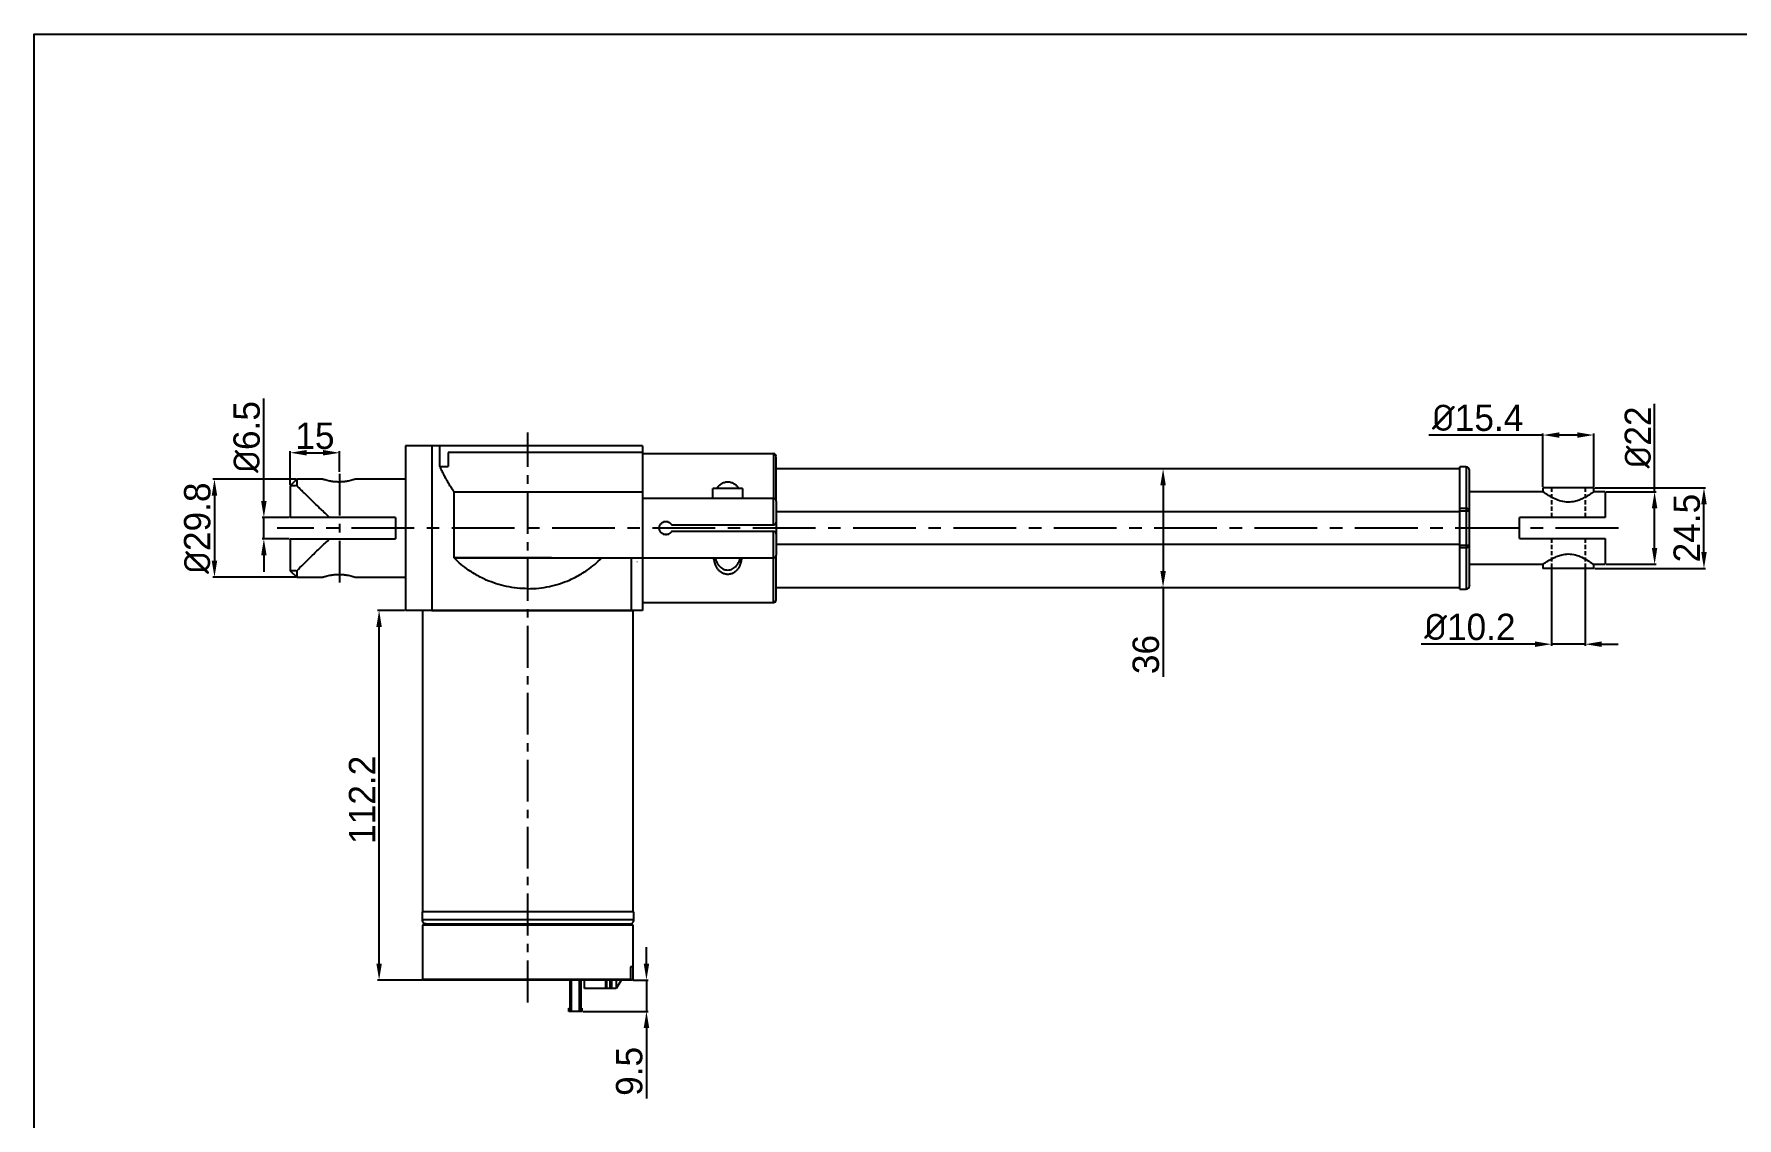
# Model space of a CAD drawing. Header units: millimetres. Extents: x 0 to 840, y 0 to 594.
# Drawn here: x 0 to 517, y 265 to 594 of the extents above; entities that cross this region are included whole.
import ezdxf

# ---------------------------------------------------------------- set-up
doc = ezdxf.new("R2010")
doc.units = ezdxf.units.MM
doc.header["$PDSIZE"] = -1
doc.linetypes.add('CENTERX2', pattern=[20.32, 12.7, -2.54, 2.54, -2.54])
doc.linetypes.add('HIDDEN', pattern=[1.905, 1.27, -0.635])
doc.layers.add('중심선', color=1, linetype='CENTERX2')
doc.layers.add('치수', color=4, linetype='Continuous')
doc.styles.add('누리로봇 문자스타일_20230829', font='GOTHIC.TTF')
doc.dimstyles.new('A2기본 치수스타일', dxfattribs={"dimtxt": 4, "dimasz": 4, "dimexe": 0.5, "dimexo": 0.3, "dimgap": 1, "dimtad": 1, "dimtoh": 1, "dimdec": 1, "dimzin": 12, "dimdsep": 46, "dimtxsty": '누리로봇 문자스타일_20230829', "dimcen": 0.09, "dimclrd": 3, "dimclre": 3, "dimclrt": 3, "dimadec": 0, "dimazin": 3, "dimtm": 1e-09, "dimtfac": 1, "dimtdec": 1, "dimtofl": 0, "dimtmove": 0, "dimatfit": 3, "dimfxl": 1, "dimfrac": 2, "dimarcsym": 0})
doc.dimstyles.new('A3치수선 초과 치수스타일', dxfattribs={"dimtxt": 4, "dimasz": 4, "dimexe": 0.5, "dimexo": 0.3, "dimgap": 1, "dimtad": 1, "dimdec": 1, "dimzin": 12, "dimdsep": 46, "dimtxsty": '누리로봇 문자스타일_20230829', "dimcen": 0.09, "dimclrd": 3, "dimclre": 3, "dimclrt": 3, "dimadec": 0, "dimazin": 3, "dimtm": 1e-09, "dimtfac": 1, "dimtdec": 1, "dimtofl": 0, "dimtmove": 0, "dimatfit": 3, "dimfxl": 1, "dimfrac": 2, "dimarcsym": 0})

# ---------------------------------------------------------------- blocks, each defined once
blk = doc.blocks.new('*D136')
at = {"layer": 'Defpoints', "color": 0}
for p in [(104.8, 419), (112.8, 419), (118.3, 306.75)]:
    blk.add_point(p, dxfattribs=at)
at = {"layer": '치수', "color": 3, "lineweight": -2}
for p, q in [((112.5, 419), (104.3, 419)), ((104.8, 311.75), (104.8, 414)), ((118, 306.75), (104.3, 306.75))]:
    blk.add_line(p, q, dxfattribs=at)
at = {"layer": '치수', "color": 3}
for points in [[(103.97, 414), (105.63, 414), (104.8, 419)], [(103.97, 311.75), (105.63, 311.75), (104.8, 306.75)]]:
    blk.add_solid(points, dxfattribs=at)
at = {"layer": '치수', "color": 3, "insert": (99.62, 361.5), "char_height": 8, "attachment_point": 5, "rotation": 90, "style": '누리로봇 문자스타일_20230829'}
blk.add_mtext('112.2', dxfattribs=at)
blk = doc.blocks.new('*D137')
at = {"layer": 'Defpoints', "color": 0}
for p in [(77.8, 447.22), (69.8, 440.72), (77.8, 440.72)]:
    blk.add_point(p, dxfattribs=at)
at = {"layer": '치수', "color": 3, "lineweight": -2}
for p, q in [((69.8, 452.22), (69.8, 483.34)), ((77.5, 447.22), (69.3, 447.22)), ((69.8, 440.72), (69.8, 447.22)), ((77.5, 440.72), (69.3, 440.72)), ((69.8, 435.72), (69.8, 430.72))]:
    blk.add_line(p, q, dxfattribs=at)
at = {"layer": '치수', "color": 3}
for points in [[(68.97, 452.22), (70.63, 452.22), (69.8, 447.22)], [(68.97, 435.72), (70.63, 435.72), (69.8, 440.72)]]:
    blk.add_solid(points, dxfattribs=at)
at = {"layer": '치수', "color": 3, "insert": (64.6, 471.67), "char_height": 8, "attachment_point": 5, "rotation": 90, "style": '누리로봇 문자스타일_20230829'}
blk.add_mtext('{\\fISOCPEUR|b0|i0|c0|p34;%%C}6.5', dxfattribs=at)
blk = doc.blocks.new('*D138')
at = {"layer": 'Defpoints', "color": 0}
for p in [(79.8, 458.87), (54.8, 429.07), (79.81, 429.07)]:
    blk.add_point(p, dxfattribs=at)
at = {"layer": '치수', "color": 3, "lineweight": -2}
for p, q in [((79.5, 458.87), (54.3, 458.87)), ((54.8, 453.87), (54.8, 434.07)), ((79.51, 429.07), (54.3, 429.07))]:
    blk.add_line(p, q, dxfattribs=at)
at = {"layer": '치수', "color": 3}
for points in [[(53.97, 453.87), (55.63, 453.87), (54.8, 458.87)], [(53.97, 434.07), (55.63, 434.07), (54.8, 429.07)]]:
    blk.add_solid(points, dxfattribs=at)
at = {"layer": '치수', "color": 3, "insert": (49.6, 443.97), "char_height": 8, "attachment_point": 5, "rotation": 90, "style": '누리로봇 문자스타일_20230829'}
blk.add_mtext('{\\fISOCPEUR|b0|i0|c0|p34;%%C}29.8', dxfattribs=at)
blk = doc.blocks.new('*D139')
at = {"layer": 'Defpoints', "color": 0}
for p in [(92.8, 466.87), (92.8, 460.78), (77.8, 456.87)]:
    blk.add_point(p, dxfattribs=at)
at = {"layer": '치수', "color": 3, "lineweight": -2}
for p, q in [((77.8, 457.17), (77.8, 467.37)), ((82.8, 466.87), (87.8, 466.87)), ((92.8, 461.08), (92.8, 467.37))]:
    blk.add_line(p, q, dxfattribs=at)
at = {"layer": '치수', "color": 3}
for points in [[(82.8, 467.71), (82.8, 466.04), (77.8, 466.87)], [(87.8, 467.71), (87.8, 466.04), (92.8, 466.87)]]:
    blk.add_solid(points, dxfattribs=at)
at = {"layer": '치수', "color": 3, "insert": (85.3, 471.97), "char_height": 8, "attachment_point": 5, "style": '누리로봇 문자스타일_20230829'}
blk.add_mtext('15', dxfattribs=at)
blk = doc.blocks.new('*D140')
at = {"layer": 'Defpoints', "color": 0}
for p in [(342.91, 462), (342.91, 426), (342.91, 426)]:
    blk.add_point(p, dxfattribs=at)
at = {"layer": '치수', "color": 3, "lineweight": -2}
for p, q in [((342.61, 462), (342.41, 462)), ((342.91, 457), (342.91, 431)), ((342.61, 426), (342.41, 426)), ((342.91, 426), (342.91, 398.87))]:
    blk.add_line(p, q, dxfattribs=at)
at = {"layer": '치수', "color": 3}
for points in [[(342.08, 457), (343.75, 457), (342.91, 462)], [(342.08, 431), (343.75, 431), (342.91, 426)]]:
    blk.add_solid(points, dxfattribs=at)
at = {"layer": '치수', "color": 3, "insert": (337.71, 405.61), "char_height": 8, "attachment_point": 5, "rotation": 90, "style": '누리로봇 문자스타일_20230829'}
blk.add_mtext('36', dxfattribs=at)
blk = doc.blocks.new('*D141')
at = {"layer": 'Defpoints', "color": 0}
for p in [(473.7, 472.25), (458.3, 456.25), (473.7, 456.25)]:
    blk.add_point(p, dxfattribs=at)
at = {"layer": '치수', "color": 3, "lineweight": -2}
for p, q in [((458.3, 472.25), (423.6, 472.25)), ((458.3, 456.55), (458.3, 472.75)), ((468.7, 472.25), (463.3, 472.25)), ((473.7, 456.55), (473.7, 472.75))]:
    blk.add_line(p, q, dxfattribs=at)
at = {"layer": '치수', "color": 3}
for points in [[(463.3, 473.08), (463.3, 471.41), (458.3, 472.25)], [(468.7, 473.08), (468.7, 471.41), (473.7, 472.25)]]:
    blk.add_solid(points, dxfattribs=at)
at = {"layer": '치수', "color": 3, "insert": (438.45, 477.45), "char_height": 8, "attachment_point": 5, "style": '누리로봇 문자스타일_20230829'}
blk.add_mtext('{\\fISOCPEUR|b0|i0|c0|p34;%%C}15.4', dxfattribs=at)
blk = doc.blocks.new('*D142')
at = {"layer": 'Defpoints', "color": 0}
for p in [(460.9, 431.75), (471.1, 431.75), (471.1, 408.75)]:
    blk.add_point(p, dxfattribs=at)
at = {"layer": '치수', "color": 3, "lineweight": -2}
for p, q in [((460.9, 431.45), (460.9, 408.25)), ((471.1, 431.45), (471.1, 408.25)), ((455.9, 408.75), (421.31, 408.75)), ((471.1, 408.75), (460.9, 408.75)), ((476.1, 408.75), (481.1, 408.75))]:
    blk.add_line(p, q, dxfattribs=at)
at = {"layer": '치수', "color": 3}
for points in [[(455.9, 409.58), (455.9, 407.91), (460.9, 408.75)], [(476.1, 409.58), (476.1, 407.91), (471.1, 408.75)]]:
    blk.add_solid(points, dxfattribs=at)
at = {"layer": '치수', "color": 3, "insert": (436.1, 413.95), "char_height": 8, "attachment_point": 5, "style": '누리로봇 문자스타일_20230829'}
blk.add_mtext('{\\fISOCPEUR|b0|i0|c0|p34;%%C}10.2', dxfattribs=at)
blk = doc.blocks.new('*D143')
at = {"layer": 'Defpoints', "color": 0}
for p in [(473.7, 456.25), (507.2, 456.25), (473.7, 431.75)]:
    blk.add_point(p, dxfattribs=at)
at = {"layer": '치수', "color": 3, "lineweight": -2}
for p, q in [((474, 456.25), (507.7, 456.25)), ((507.2, 436.75), (507.2, 451.25)), ((474, 431.75), (507.7, 431.75))]:
    blk.add_line(p, q, dxfattribs=at)
at = {"layer": '치수', "color": 3}
for points in [[(506.37, 451.25), (508.03, 451.25), (507.2, 456.25)], [(506.37, 436.75), (508.03, 436.75), (507.2, 431.75)]]:
    blk.add_solid(points, dxfattribs=at)
at = {"layer": '치수', "color": 3, "insert": (502, 444), "char_height": 8, "attachment_point": 5, "rotation": 90, "style": '누리로봇 문자스타일_20230829'}
blk.add_mtext('24.5', dxfattribs=at)
blk = doc.blocks.new('*D144')
at = {"layer": 'Defpoints', "color": 0}
for p in [(477.2, 455), (492.2, 455), (477.2, 433)]:
    blk.add_point(p, dxfattribs=at)
at = {"layer": '치수', "color": 3, "lineweight": -2}
for p, q in [((492.2, 455), (492.2, 481.7)), ((477.5, 455), (492.7, 455)), ((492.2, 438), (492.2, 450)), ((477.5, 433), (492.7, 433))]:
    blk.add_line(p, q, dxfattribs=at)
at = {"layer": '치수', "color": 3}
for points in [[(491.37, 450), (493.03, 450), (492.2, 455)], [(491.37, 438), (493.03, 438), (492.2, 433)]]:
    blk.add_solid(points, dxfattribs=at)
at = {"layer": '치수', "color": 3, "insert": (487.1, 471.53), "char_height": 8, "attachment_point": 5, "rotation": 90, "style": '누리로봇 문자스타일_20230829'}
blk.add_mtext('{\\fISOCPEUR|b0|i0|c0|p34;%%C}22', dxfattribs=at)
blk = doc.blocks.new('*D186')
at = {"layer": 'Defpoints', "color": 0}
for p in [(181.7, 306.75), (166.34, 297.24), (186, 297.24)]:
    blk.add_point(p, dxfattribs=at)
at = {"layer": '치수', "color": 3, "lineweight": -2}
for p, q in [((186, 311.75), (186, 316.75)), ((182, 306.75), (186.5, 306.75)), ((186, 306.75), (186, 297.24)), ((166.64, 297.24), (186.5, 297.24)), ((186, 292.24), (186, 270.85))]:
    blk.add_line(p, q, dxfattribs=at)
at = {"layer": '치수', "color": 3}
for points in [[(185.17, 311.75), (186.83, 311.75), (186, 306.75)], [(185.17, 292.24), (186.83, 292.24), (186, 297.24)]]:
    blk.add_solid(points, dxfattribs=at)
at = {"layer": '치수', "color": 3, "insert": (180.8, 279.05), "char_height": 8, "attachment_point": 5, "rotation": 90, "style": '누리로봇 문자스타일_20230829'}
blk.add_mtext('9.5', dxfattribs=at)

msp = doc.modelspace()

# ---------------------------------------------------------------- linework, layer by layer
at = {"color": 7, "linetype": 'Continuous', "lineweight": 25}
for p, q in [((112.8, 469), (112.8, 419)), ((120.8, 469), (112.8, 469)), ((120.8, 469), (120.8, 419)), ((123.29, 462.71), (123.29, 469)), ((184.8, 469), (123.29, 469)), ((125.8, 467), (125.8, 462.71)), ((184.8, 467), (125.8, 467)), ((184.8, 469), (184.8, 419)), ((184.8, 466.6), (224.6, 466.6)), ((123.29, 462.71), (125.8, 462.71)), ((433, 462), (225.4, 462)), ((435, 462.55), (433, 462.55)), ((433, 425.45), (433, 462.55)), ((79.8, 458.87), (77.8, 456.87)), ((77.8, 456.87), (77.8, 447.22)), ((87.55, 458.87), (79.8, 458.87)), ((112.8, 458.87), (97.65, 458.87)), ((206.2, 453), (206.2, 456)), ((215.2, 456), (215.2, 453)), ((458.3, 456.25), (458.3, 454.96)), ((473.7, 456.25), (458.3, 456.25)), ((473.7, 454.95), (473.7, 456.25)), ((127.55, 435), (127.55, 455)), ((127.55, 455), (184.8, 455)), ((224.6, 453), (184.8, 453)), ((433, 450), (435, 450)), ((435, 450), (435, 438)), ((458.34, 455), (436, 455)), ((477.2, 455), (473.63, 455)), ((477.2, 455), (477.2, 447.17)), ((109.8, 447.22), (77.8, 447.22)), ((192.6, 445.87), (191.2, 445.87)), ((193.63, 445), (224.6, 445)), ((225.4, 449), (433, 449)), ((435, 449.15), (433, 449.15)), ((477.2, 447.17), (451.2, 447.17)), ((451.2, 440.82), (451.2, 447.17)), ((77.8, 440.72), (77.8, 431.08)), ((77.8, 440.72), (109.8, 440.72)), ((170.22, 443.88), (170.21, 443.88)), ((191.03, 442.2), (192.77, 442.2)), ((224.6, 443), (193.63, 443)), ((451.2, 440.82), (477.2, 440.82)), ((477.2, 440.82), (477.2, 433)), ((157.12, 435), (127.55, 435)), ((127.55, 435), (224.6, 435)), ((181.42, 419), (181.42, 435)), ((433, 439), (225.4, 439)), ((433, 438.84), (435, 438.84)), ((435, 438), (433, 438)), ((77.8, 431.07), (79.81, 429.07)), ((436, 433), (458.37, 433)), ((458.3, 433.05), (458.3, 431.75)), ((473.7, 431.75), (458.3, 431.75)), ((473.66, 433), (477.2, 433)), ((473.7, 431.75), (473.7, 433.03)), ((79.8, 429.07), (87.55, 429.07)), ((97.65, 429.07), (112.8, 429.07)), ((225.4, 426), (433, 426)), ((433, 425.45), (435, 425.45)), ((184.8, 419), (112.8, 419)), ((118, 419), (118, 327.5)), ((182, 327.5), (182, 419)), ((184.8, 421.4), (224.6, 421.4)), ((117.85, 327.5), (117.85, 325.05)), ((182.15, 327.5), (117.85, 327.5)), ((182.15, 325.05), (182.15, 327.5)), ((118.3, 323.75), (118, 323.45)), ((118, 323.45), (118, 307.05)), ((182, 323.45), (118, 323.45)), ((118.3, 323.75), (181.7, 323.75)), ((182, 323.45), (181.7, 323.75)), ((182, 307.05), (182, 323.45)), ((181.88, 310.75), (181.18, 310.75)), ((181.18, 310.75), (181.18, 307.05)), ((181.88, 310.75), (181.88, 307.05)), ((118, 307.05), (118.3, 306.75)), ((118, 307.05), (181.18, 307.05)), ((181.7, 306.75), (118.3, 306.75)), ((162.69, 306.46), (162.93, 306.75)), ((162.69, 306.75), (162.69, 306.46)), ((162.69, 306.46), (162.69, 298.24)), ((163.14, 297.24), (163.14, 306.75)), ((163.19, 297.24), (163.19, 306.75)), ((165.59, 306.75), (165.59, 297.24)), ((165.64, 297.24), (165.64, 306.75)), ((165.85, 306.75), (166.09, 306.46)), ((166.09, 306.46), (165.85, 306.75)), ((166.09, 306.46), (166.09, 306.75)), ((166.09, 298.24), (166.09, 306.75)), ((166.09, 298.24), (166.09, 306.46)), ((166.09, 306.46), (166.09, 306.46)), ((166.09, 306.46), (166.09, 298.24)), ((166.09, 306.46), (166.09, 306.46)), ((166.09, 306.46), (166.09, 306.46)), ((166.09, 306.46), (166.09, 306.46)), ((166.09, 298.24), (166.09, 306.46)), ((167.2, 304.18), (167.2, 306.75)), ((173.59, 306.75), (173.59, 304.18)), ((173.99, 304.18), (173.99, 306.75)), ((174.99, 304.18), (174.99, 306.75)), ((175.39, 306.75), (175.39, 304.18)), ((176.8, 306.75), (176.8, 304.18)), ((178.2, 306.53), (176.8, 304.18)), ((178.2, 306.75), (178.2, 306.53)), ((181.08, 306.95), (181.18, 307.05)), ((181.08, 306.95), (181.78, 306.95)), ((181.7, 306.75), (182, 307.05)), ((181.78, 306.95), (181.88, 307.05)), ((181.88, 307.05), (182, 307.05)), ((176.8, 304.18), (167.2, 304.18)), ((162.44, 297.24), (162.44, 298.24)), ((162.44, 298.24), (162.69, 298.24)), ((166.34, 297.24), (162.44, 297.24)), ((162.64, 298.24), (162.64, 297.24)), ((166.34, 298.24), (166.09, 298.24)), ((166.14, 297.24), (166.14, 298.24)), ((166.34, 298.24), (166.34, 297.24)), ((166.34, 298.24), (166.34, 297.24))]:
    msp.add_line(p, q, dxfattribs=at)
at = {"color": 8, "linetype": 'Continuous', "lineweight": 25}
for p, q in [((435, 462.55), (435, 450)), ((435, 438), (435, 425.45))]:
    msp.add_line(p, q, dxfattribs=at)
at = {"color": 2, "linetype": 'HIDDEN'}
for p, q in [((460.9, 456.25), (460.9, 447.17)), ((471.1, 456.25), (471.1, 447.17)), ((460.9, 440.82), (460.9, 431.75)), ((471.1, 440.82), (471.1, 431.75))]:
    msp.add_line(p, q, dxfattribs=at)
msp.add_line((182.15, 325.05), (117.85, 325.05))
msp.add_lwpolyline([(840, 0), (0, 0), (0, 594), (840, 594)], close=True)
at = {"color": 7, "linetype": 'Continuous', "lineweight": 25, "flags": 128}
for points in [[(183.3, 445.93), (183.3, 445.93), (183.3, 445.93)], [(183.11, 433.63), (183.11, 433.63), (183.1, 433.63)]]:
    msp.add_lwpolyline(points, dxfattribs=at)
at = {"color": 7, "linetype": 'Continuous', "lineweight": 25}
for centre, radius, start, end in [((224.6, 465.8), 0.8, 0, 90.0187), ((435, 461.55), 1, 0, 90), ((435, 449), 1, 0, 90), ((435.24, 447.42), 1.75, 64.379, 98.0223), ((435.24, 440.57), 1.75, 261.9774, 295.6213), ((435, 439), 1, 270, 360), ((435, 426.45), 1, 270, 0), ((224.6, 422.2), 0.8, 270.0187, 0)]:
    msp.add_arc(centre, radius, start, end, dxfattribs=at)
for points in [[(123.29, 469), (122.32, 469), (121.49, 469), (120.8, 469)], [(224.6, 445), (224.6, 447.68), (224.6, 450.36), (224.6, 453)], [(224.6, 435), (224.6, 437.63), (224.6, 440.31), (224.6, 443)], [(180.82, 306.75), (180.91, 306.81), (180.99, 306.88), (181.08, 306.95)], [(181.78, 306.95), (181.72, 306.88), (181.65, 306.81), (181.59, 306.75)]]:
    msp.add_open_spline(points, degree=3, dxfattribs=at)
for points, knots in [([(224.6, 466.6), (224.6, 466.6), (224.6, 466.48), (224.6, 466.04), (224.6, 465.72), (224.6, 464.89), (224.6, 464.39), (224.6, 463.27), (224.6, 462.64), (224.6, 461.29), (224.6, 460.58), (224.6, 459.1), (224.6, 458.34), (224.6, 456.04), (224.6, 454.49), (224.6, 453)], [0, 0, 0, 0, 0.125, 0.125, 0.25, 0.25, 0.375, 0.375, 0.5, 0.5, 0.625, 0.625, 0.75, 0.75, 1, 1, 1, 1]), ([(225.4, 452.2), (225.4, 453.33), (225.4, 455.6), (225.4, 458.6), (225.4, 461.33), (225.4, 463.26), (225.4, 464.75), (225.4, 465.65), (225.4, 465.73), (225.4, 465.76)], [0, 0, 0, 0, 0.145185, 0.290369, 0.435554, 0.580739, 0.725924, 0.871108, 1, 1, 1, 1]), ([(127.55, 455), (127.44, 455.17), (127.2, 455.52), (126.85, 456.05), (126.5, 456.6), (126.16, 457.16), (125.82, 457.73), (125.49, 458.31), (125.16, 458.9), (124.83, 459.51), (124.51, 460.12), (124.2, 460.75), (123.89, 461.39), (123.58, 462.05), (123.39, 462.49), (123.29, 462.71)], [0, 0, 0, 0, 0.070282, 0.141657, 0.21413, 0.287704, 0.362382, 0.43817, 0.515069, 0.593084, 0.672218, 0.752474, 0.833854, 0.916362, 1, 1, 1, 1]), ([(436, 449), (436, 449.97), (436, 452.07), (436, 455.08), (436, 457.68), (436, 459.68), (436, 460.95), (436, 461.58), (436, 461.48), (436, 461.46)], [0, 0, 0, 0, 0.138235, 0.296557, 0.475676, 0.623176, 0.780242, 0.944402, 1, 1, 1, 1]), ([(79.8, 456.89), (79.47, 456.83), (79.19, 456.81), (78.69, 456.8), (78.48, 456.81), (78.22, 456.82), (78.15, 456.83), (78.02, 456.84), (77.97, 456.85), (77.84, 456.87), (77.8, 456.87), (77.8, 456.87)], [0, 0, 0, 0, 0.25, 0.25, 0.5, 0.5, 0.625, 0.625, 0.75, 0.75, 1, 1, 1, 1]), ([(79.8, 458.87), (79.8, 458.87), (79.8, 458.7), (79.8, 458.03), (79.8, 457.53), (79.8, 456.89)], [0, 0, 0, 0, 0.5, 0.5, 1, 1, 1, 1]), ([(89.84, 447.22), (89.34, 447.65), (88.85, 448.09), (87.9, 448.98), (87.43, 449.42), (86.51, 450.3), (86.06, 450.74), (85.17, 451.6), (84.72, 452.03), (83.43, 453.3), (82.62, 454.1), (81.48, 455.22), (81.12, 455.58), (80.42, 456.27), (80.1, 456.59), (79.8, 456.89)], [0, 0, 0, 0, 0.125, 0.125, 0.25, 0.25, 0.375, 0.375, 0.5, 0.5, 0.75, 0.75, 0.875, 0.875, 1, 1, 1, 1]), ([(92.6, 457.99), (92.53, 457.99), (92.4, 457.99), (92.2, 458), (92, 458), (91.8, 458.01), (91.51, 458.03), (91.12, 458.07), (90.66, 458.12), (90.21, 458.19), (89.64, 458.29), (89.01, 458.44), (88.48, 458.58), (88.14, 458.68), (87.93, 458.75), (87.76, 458.8), (87.65, 458.84), (87.59, 458.86), (87.56, 458.87), (87.55, 458.87), (87.55, 458.87)], [0, 0, 0, 0, 0.025051, 0.050061, 0.075074, 0.100135, 0.125286, 0.18748, 0.250049, 0.312356, 0.375058, 0.500121, 0.624494, 0.687185, 0.749698, 0.812022, 0.874145, 0.916166, 0.958057, 1, 1, 1, 1]), ([(97.65, 458.87), (97.65, 458.87), (97.65, 458.87), (97.64, 458.87), (97.62, 458.86), (97.59, 458.85), (97.54, 458.83), (97.44, 458.8), (97.27, 458.75), (97.06, 458.68), (96.72, 458.58), (96.19, 458.44), (95.55, 458.29), (94.99, 458.19), (94.54, 458.12), (94.07, 458.07), (93.64, 458.03), (93.26, 458), (92.93, 457.99), (92.71, 457.99), (92.6, 457.99)], [0, 0, 0, 0, 0.025011, 0.049979, 0.074942, 0.099939, 0.12501, 0.187584, 0.250374, 0.312669, 0.375152, 0.500363, 0.625224, 0.687865, 0.750125, 0.812931, 0.875371, 0.917014, 0.958489, 1, 1, 1, 1]), ([(215.2, 456), (215.2, 456), (215.08, 456), (214.63, 456), (214.3, 456), (213.47, 456), (212.97, 456), (211.88, 456), (211.29, 456), (210.11, 456), (209.52, 456), (208.43, 456), (207.93, 456), (207.1, 456), (206.77, 456), (206.32, 456), (206.2, 456), (206.2, 456)], [0, 0, 0, 0, 0.125, 0.125, 0.25, 0.25, 0.375, 0.375, 0.5, 0.5, 0.625, 0.625, 0.75, 0.75, 0.875, 0.875, 1, 1, 1, 1]), ([(207.39, 456), (207.43, 456.06), (207.51, 456.2), (207.64, 456.39), (207.77, 456.57), (207.91, 456.74), (208.05, 456.89), (208.21, 457.04), (208.36, 457.18), (208.52, 457.31), (208.78, 457.49), (209.13, 457.7), (209.63, 457.9), (210.15, 458.02), (210.7, 458.06), (211.25, 458.02), (211.77, 457.9), (212.26, 457.7), (212.67, 457.47), (213.01, 457.21), (213.29, 456.96), (213.55, 456.67), (213.8, 456.35), (213.94, 456.11), (214.01, 456)], [0, 0, 0, 0, 0.03052, 0.060222, 0.089155, 0.117372, 0.144926, 0.17188, 0.198298, 0.224246, 0.249798, 0.313622, 0.374879, 0.437906, 0.499907, 0.562357, 0.624956, 0.686214, 0.750048, 0.796344, 0.844115, 0.893754, 0.945612, 1, 1, 1, 1]), ([(225.4, 452.2), (225.4, 452.22), (225.4, 452.29), (225.38, 452.4), (225.31, 452.58), (225.2, 452.75), (225.03, 452.87), (224.89, 452.94), (224.75, 452.99), (224.65, 452.99), (224.6, 453)], [0, 0, 0, 0, 0.07201, 0.17951, 0.309795, 0.557354, 0.681135, 0.792101, 0.897898, 1, 1, 1, 1]), ([(225.4, 452.2), (225.4, 451.98), (225.4, 451.56), (225.4, 450.93), (225.4, 450.29), (225.4, 449.65), (225.4, 449.01), (225.4, 448.37), (225.4, 447.73), (225.4, 447.08), (225.4, 446.44), (225.4, 446.01), (225.4, 445.8)], [0, 0, 0, 0, 0.100065, 0.200058, 0.3, 0.399913, 0.499819, 0.599739, 0.699696, 0.799711, 0.899805, 1, 1, 1, 1]), ([(466, 451.85), (465.26, 451.92), (463.79, 452.04), (461.77, 452.87), (460.3, 453.68), (459.28, 454.33), (458.61, 454.78), (458.23, 455.04), (458.33, 454.97), (458.34, 454.96)], [0, 0, 0, 0, 0.175995, 0.350595, 0.555888, 0.673717, 0.7959, 0.970456, 1, 1, 1, 1]), ([(473.63, 454.94), (473.65, 454.96), (473.74, 455.03), (473.25, 454.68), (472.22, 454), (470.81, 453.17), (469.33, 452.5), (467.84, 451.99), (466.66, 451.9), (466, 451.85)], [0, 0, 0, 0, 0.051125, 0.222047, 0.399108, 0.604087, 0.720916, 0.84182, 1, 1, 1, 1]), ([(109.8, 447.22), (109.8, 446.16), (109.8, 445.06), (109.8, 442.88), (109.8, 441.79), (109.8, 440.72)], [0, 0, 0, 0, 0.5, 0.5, 1, 1, 1, 1]), ([(191.9, 442), (191.86, 442), (191.77, 442), (191.64, 442.01), (191.51, 442.03), (191.38, 442.06), (191.26, 442.1), (191.05, 442.18), (190.78, 442.32), (190.48, 442.57), (190.23, 442.88), (190.04, 443.22), (189.92, 443.6), (189.89, 444), (189.93, 444.39), (190.04, 444.77), (190.23, 445.12), (190.48, 445.42), (190.78, 445.67), (191.09, 445.83), (191.38, 445.93), (191.64, 445.99), (191.81, 445.99), (191.9, 446)], [0, 0, 0, 0, 0.021003, 0.041826, 0.062561, 0.083297, 0.104127, 0.125139, 0.187569, 0.250023, 0.31245, 0.374883, 0.437539, 0.500199, 0.562709, 0.625232, 0.687689, 0.750156, 0.812589, 0.875023, 0.916803, 0.958221, 1, 1, 1, 1]), ([(191.9, 446), (191.94, 445.99), (192.03, 445.99), (192.16, 445.98), (192.29, 445.96), (192.46, 445.92), (192.67, 445.85), (192.9, 445.73), (193.12, 445.59), (193.32, 445.41), (193.49, 445.22), (193.59, 445.07), (193.63, 445)], [0, 0, 0, 0, 0.062653, 0.125045, 0.187444, 0.250121, 0.375029, 0.499989, 0.624542, 0.74942, 0.874842, 1, 1, 1, 1]), ([(224.6, 445), (224.62, 445), (224.67, 445), (224.75, 445.01), (224.82, 445.03), (224.92, 445.06), (225.04, 445.12), (225.2, 445.25), (225.32, 445.42), (225.38, 445.59), (225.4, 445.7), (225.4, 445.77), (225.4, 445.8)], [0, 0, 0, 0, 0.047553, 0.096492, 0.14703, 0.199337, 0.309315, 0.432383, 0.683438, 0.813066, 0.92417, 1, 1, 1, 1]), ([(225.4, 445.8), (225.4, 445.6), (225.4, 445.2), (225.4, 444.6), (225.4, 444), (225.4, 443.4), (225.4, 442.8), (225.4, 442.4), (225.4, 442.2)], [0, 0, 0, 0, 0.166717, 0.333374, 0.5, 0.666626, 0.833283, 1, 1, 1, 1]), ([(436, 439), (436, 440.86), (436, 444.2), (436, 447.53), (436, 449)], [0, 0, 0, 0, 0.56, 1, 1, 1, 1]), ([(79.8, 431.06), (80.4, 431.66), (81.1, 432.34), (82.23, 433.46), (82.63, 433.86), (83.45, 434.66), (83.87, 435.07), (85.15, 436.32), (86.03, 437.19), (87.42, 438.51), (87.89, 438.96), (88.85, 439.85), (89.34, 440.29), (89.84, 440.72)], [0, 0, 0, 0, 0.25, 0.25, 0.375, 0.375, 0.5, 0.5, 0.75, 0.75, 0.875, 0.875, 1, 1, 1, 1]), ([(193.63, 443), (193.61, 442.96), (193.56, 442.88), (193.49, 442.78), (193.41, 442.68), (193.29, 442.55), (193.12, 442.4), (192.9, 442.26), (192.67, 442.14), (192.42, 442.06), (192.16, 442), (191.99, 442), (191.9, 442)], [0, 0, 0, 0, 0.062567, 0.124869, 0.187175, 0.249751, 0.374809, 0.499878, 0.624979, 0.750098, 0.875041, 1, 1, 1, 1]), ([(225.4, 442.2), (225.4, 442.22), (225.4, 442.29), (225.38, 442.4), (225.32, 442.57), (225.2, 442.74), (225.04, 442.87), (224.91, 442.93), (224.8, 442.97), (224.7, 442.99), (224.63, 442.99), (224.6, 443)], [0, 0, 0, 0, 0.079805, 0.180791, 0.316115, 0.567834, 0.69095, 0.800522, 0.869923, 0.936264, 1, 1, 1, 1]), ([(225.4, 442.2), (225.4, 441.98), (225.4, 441.55), (225.4, 440.91), (225.4, 440.26), (225.4, 439.62), (225.4, 438.98), (225.4, 438.34), (225.4, 437.7), (225.4, 437.07), (225.4, 436.43), (225.4, 436.01), (225.4, 435.8)], [0, 0, 0, 0, 0.100131, 0.200175, 0.300153, 0.400088, 0.5, 0.599912, 0.699847, 0.799825, 0.899869, 1, 1, 1, 1]), ([(150, 425.6), (148.9, 425.6), (146.7, 425.71), (143.46, 426.22), (140.32, 427.06), (137.68, 428.06), (135.49, 429.11), (133.7, 430.12), (131.73, 431.4), (129.62, 433), (128.26, 434.32), (127.55, 435)], [0.3748373, 0.3748373, 0.3748373, 0.3748373, 0.4505023, 0.527255, 0.6033256, 0.6823409, 0.7333038, 0.7860343, 0.8406437, 0.9180124, 1, 1, 1, 1]), ([(150, 425.6), (151.1, 425.6), (153.3, 425.71), (156.54, 426.22), (159.68, 427.06), (162.32, 428.06), (164.51, 429.11), (166.3, 430.12), (168.27, 431.4), (170.38, 433), (171.74, 434.32), (172.45, 435)], [0.3748373, 0.3748373, 0.3748373, 0.3748373, 0.4505023, 0.527255, 0.6033256, 0.6823409, 0.7333038, 0.7860343, 0.8406437, 0.9180124, 1, 1, 1, 1]), ([(214.95, 435), (214.94, 434.89), (214.9, 434.68), (214.85, 434.37), (214.78, 434.08), (214.72, 433.79), (214.64, 433.52), (214.5, 433.05), (214.26, 432.43), (213.83, 431.65), (213.28, 430.98), (212.56, 430.42), (211.84, 430.1), (211.2, 429.97), (210.71, 429.93), (210.21, 429.96), (209.73, 430.07), (209.28, 430.23), (208.73, 430.51), (208.13, 430.98), (207.58, 431.65), (207.15, 432.42), (206.87, 433.13), (206.68, 433.79), (206.55, 434.37), (206.48, 434.78), (206.45, 435)], [0, 0, 0, 0, 0.022252, 0.043884, 0.064906, 0.08533, 0.105166, 0.124428, 0.189647, 0.249301, 0.314656, 0.37429, 0.436829, 0.468363, 0.499473, 0.530616, 0.562211, 0.593077, 0.625046, 0.684745, 0.750182, 0.80969, 0.874741, 0.914083, 0.955805, 1, 1, 1, 1]), ([(206.86, 435), (206.89, 434.9), (206.94, 434.72), (207.03, 434.45), (207.12, 434.19), (207.22, 433.94), (207.33, 433.7), (207.44, 433.48), (207.56, 433.27), (207.68, 433.06), (207.81, 432.87), (207.95, 432.69), (208.2, 432.39), (208.59, 432), (209.2, 431.6), (209.91, 431.34), (210.69, 431.24), (211.47, 431.33), (212.17, 431.59), (212.79, 431.99), (213.26, 432.44), (213.62, 432.9), (213.89, 433.34), (214.14, 433.84), (214.36, 434.39), (214.48, 434.79), (214.54, 435)], [0, 0, 0, 0, 0.0258591, 0.0509961, 0.0754308, 0.0991847, 0.1222811, 0.1447456, 0.1666059, 0.1878919, 0.2086362, 0.2288739, 0.2486429, 0.3136489, 0.3738457, 0.4362763, 0.4988776, 0.5615319, 0.6243472, 0.684593, 0.7496536, 0.7940253, 0.8409117, 0.8906758, 0.9436211, 1, 1, 1, 1]), ([(224.6, 435), (224.62, 435), (224.67, 435), (224.75, 435.01), (224.82, 435.03), (224.92, 435.06), (225.03, 435.12), (225.2, 435.25), (225.31, 435.41), (225.38, 435.59), (225.4, 435.7), (225.4, 435.77), (225.4, 435.8)], [0, 0, 0, 0, 0.050125, 0.101526, 0.154271, 0.208394, 0.320073, 0.442735, 0.690227, 0.820197, 0.933541, 1, 1, 1, 1]), ([(224.6, 421.4), (224.6, 421.4), (224.6, 421.71), (224.6, 422.97), (224.6, 423.9), (224.6, 426.3), (224.6, 427.76), (224.6, 431.11), (224.6, 432.99), (224.6, 435)], [0, 0, 0, 0, 0.25, 0.25, 0.5, 0.5, 0.75, 0.75, 1, 1, 1, 1]), ([(225.4, 422.2), (225.4, 422.2), (225.4, 422.31), (225.4, 422.76), (225.4, 423.09), (225.4, 423.93), (225.4, 424.43), (225.4, 425.57), (225.4, 426.05), (225.4, 427.56), (225.4, 428.27), (225.4, 429.75), (225.4, 430.51), (225.4, 432.03), (225.4, 432.8), (225.4, 434.31), (225.4, 435.06), (225.4, 435.8)], [0, 0, 0, 0, 0.125, 0.125, 0.25, 0.25, 0.375, 0.375, 0.5, 0.5, 0.625, 0.625, 0.75, 0.75, 0.875, 0.875, 1, 1, 1, 1]), ([(436, 426.53), (436, 426.51), (436, 426.41), (436, 427.03), (436, 428.31), (436, 430.31), (436, 432.9), (436, 435.92), (436, 438.02), (436, 439)], [0, 0, 0, 0, 0.055026, 0.219333, 0.376527, 0.524131, 0.703351, 0.861735, 1, 1, 1, 1]), ([(458.37, 433.05), (458.35, 433.03), (458.26, 432.97), (458.75, 433.31), (459.78, 433.99), (461.19, 434.82), (462.67, 435.49), (464.16, 436), (465.34, 436.09), (466, 436.14)], [0, 0, 0, 0, 0.051124, 0.222046, 0.399107, 0.604086, 0.720914, 0.841818, 1, 1, 1, 1]), ([(466, 436.14), (466.74, 436.08), (468.21, 435.95), (470.23, 435.12), (471.7, 434.31), (472.72, 433.66), (473.39, 433.21), (473.77, 432.95), (473.67, 433.02), (473.66, 433.03)], [0, 0, 0, 0, 0.175993, 0.350594, 0.555887, 0.673717, 0.7959, 0.970456, 1, 1, 1, 1]), ([(77.84, 431.08), (77.83, 431.08), (77.79, 431.07), (78.14, 431.12), (78.81, 431.17), (79.5, 431.09), (79.8, 431.06)], [0, 0, 0, 0, 0.1194677, 0.4341338, 0.7578299, 1, 1, 1, 1]), ([(79.8, 431.06), (79.8, 430.41), (79.8, 429.91), (79.8, 429.24), (79.8, 429.07), (79.8, 429.07)], [0, 0, 0, 0, 0.5, 0.5, 1, 1, 1, 1]), ([(87.55, 429.07), (87.55, 429.07), (87.55, 429.07), (87.56, 429.08), (87.58, 429.08), (87.61, 429.09), (87.66, 429.11), (87.76, 429.14), (87.93, 429.2), (88.14, 429.26), (88.48, 429.36), (89.01, 429.51), (89.65, 429.65), (90.21, 429.75), (90.66, 429.82), (91.13, 429.88), (91.56, 429.92), (91.94, 429.94), (92.27, 429.95), (92.49, 429.95), (92.6, 429.95)], [0, 0, 0, 0, 0.025011, 0.049979, 0.074942, 0.099939, 0.12501, 0.187584, 0.250374, 0.312669, 0.375152, 0.500363, 0.625224, 0.687865, 0.750125, 0.812931, 0.875371, 0.917014, 0.958489, 1, 1, 1, 1]), ([(92.6, 429.95), (92.67, 429.95), (92.8, 429.95), (93, 429.95), (93.2, 429.94), (93.4, 429.93), (93.69, 429.91), (94.08, 429.88), (94.54, 429.82), (94.99, 429.75), (95.56, 429.65), (96.19, 429.51), (96.72, 429.36), (97.06, 429.26), (97.27, 429.2), (97.44, 429.14), (97.55, 429.11), (97.61, 429.09), (97.64, 429.07), (97.65, 429.07), (97.65, 429.07)], [0, 0, 0, 0, 0.025051, 0.050061, 0.075074, 0.100135, 0.125286, 0.18748, 0.250049, 0.312356, 0.375058, 0.500121, 0.624494, 0.687185, 0.749698, 0.812022, 0.874145, 0.916166, 0.958057, 1, 1, 1, 1]), ([(120.8, 419), (121.54, 419), (123.02, 419), (126.23, 419), (130.04, 419), (134.43, 419), (139.25, 419), (144.38, 419), (149.66, 419), (154.96, 419), (160.1, 419), (164.13, 419), (166.22, 419), (166.86, 419), (166.86, 419), (166.86, 419), (166.86, 419), (171.72, 419), (176.57, 419), (181.42, 419), (181.62, 419), (181.81, 419), (182, 419)], [0, 0, 0, 0, 0.095787, 0.191575, 0.287362, 0.38315, 0.478937, 0.574725, 0.670512, 0.766299, 0.862087, 0.957874, 1, 1, 1, 1, 1, 1, 1.319285, 1.319285, 1.319285, 1.331935, 1.331935, 1.331935, 1.331935]), ([(117.85, 325.05), (117.87, 324.89), (117.89, 324.65), (118.05, 324.35), (118.16, 324.23), (118.22, 324.16)], [0, 0, 0, 0, 0.478666, 0.736525, 1, 1, 1, 1]), ([(119.1, 323.8), (118.94, 323.81), (118.7, 323.84), (118.41, 323.99), (118.28, 324.11), (118.22, 324.16)], [0, 0, 0, 0, 0.47916, 0.736915, 1, 1, 1, 1]), ([(119.1, 323.8), (119.11, 323.8), (119.44, 323.8), (120.69, 323.8), (121.61, 323.8), (123.89, 323.8), (125.25, 323.8), (128.21, 323.8), (129.81, 323.8), (133.11, 323.8), (134.79, 323.8), (138.12, 323.8), (139.76, 323.8), (142.92, 323.8), (144.45, 323.8), (147.34, 323.8), (148.71, 323.8), (150, 323.8)], [0, 0, 0, 0, 0.125, 0.125, 0.25, 0.25, 0.375, 0.375, 0.5, 0.5, 0.625, 0.625, 0.75, 0.75, 0.875, 0.875, 1, 1, 1, 1]), ([(150, 323.8), (150.06, 323.8), (150.13, 323.8), (150.19, 323.8), (151.11, 323.8), (152.99, 323.8), (155.89, 323.8), (158.69, 323.8), (161.32, 323.8), (163.81, 323.8), (166.29, 323.8), (168.49, 323.8), (170.37, 323.8), (171.94, 323.8), (173.71, 323.8), (175.58, 323.8), (177.42, 323.8), (178.93, 323.8), (180.05, 323.8), (180.77, 323.8), (180.85, 323.8), (181.45, 323.8)], [-0.003982, -0.003982, -0.003982, -0.003982, 0, 0, 0, 0.056705, 0.117157, 0.181297, 0.235497, 0.289708, 0.35029, 0.410882, 0.455513, 0.500039, 0.54468, 0.617204, 0.689739, 0.765729, 0.843443, 0.922349, 1, 1, 1, 1]), ([(181.45, 323.8), (181.84, 324.23), (181.95, 324.35), (182.11, 324.65), (182.13, 324.89), (182.15, 325.05)], [0, 0, 0, 0, 0.263475, 0.521333, 1, 1, 1, 1])]:
    msp.add_open_spline(points, degree=3, knots=knots, dxfattribs=at)
at = {"layer": '중심선'}
for p, q in [((150, 300), (150, 473)), ((92.8, 460.49), (92.8, 427.45))]:
    msp.add_line(p, q, dxfattribs=at)
at = {"layer": '중심선', "ltscale": 1.5}
msp.add_line((481.2, 444), (73.8, 444), dxfattribs=at)

# ---------------------------------------------------------------- dimensions: what is measured, and where the dimension line sits
at = {"layer": '치수'}
for base, p1, p2, text, override, picture, middle in [((69.8, 440.72), (77.8, 447.22), (77.8, 440.72), '{\\fISOCPEUR|b0|i0|c0|p34;%%C}6.5', {"dimtxt": 8, "dimasz": 5, "dimtofl": 1}, '*D137', (69.8, 471.67)), ((492.2, 455), (477.2, 433), (477.2, 455), '{\\fISOCPEUR|b0|i0|c0|p34;%%C}<>', {"dimtxt": 8, "dimasz": 5}, '*D144', (492.2, 471.53))]:
    dim = msp.add_linear_dim(base=base, p1=p1, p2=p2, angle=90, text=text, dimstyle='A3치수선 초과 치수스타일', override=override, dxfattribs=at)
    dim.commit()
    dim.dimension.update_dxf_attribs({"geometry": picture, "text_midpoint": middle, "dimtype": 160})
for base, p1, p2, override, picture, middle in [((473.7, 472.25), (458.3, 456.25), (473.7, 456.25), {"dimtxt": 8, "dimasz": 5}, '*D141', (438.45, 472.25)), ((471.1, 408.75), (460.9, 431.75), (471.1, 431.75), {"dimtxt": 8, "dimasz": 5, "dimtofl": 1}, '*D142', (436.1, 408.75))]:
    dim = msp.add_linear_dim(base=base, p1=p1, p2=p2, text='{\\fISOCPEUR|b0|i0|c0|p34;%%C}<>', dimstyle='A2기본 치수스타일', override=override, dxfattribs=at)
    dim.commit()
    dim.dimension.update_dxf_attribs({"geometry": picture, "text_midpoint": middle, "dimtype": 160})
dim = msp.add_linear_dim(base=(92.8, 466.87), p1=(77.8, 456.87), p2=(92.8, 460.78), dimstyle='A2기본 치수스타일', override={"dimtxt": 8, "dimasz": 5}, dxfattribs=at)
dim.commit()
dim.dimension.update_dxf_attribs({"geometry": '*D139', "text_midpoint": (85.3, 471.97)})
for base, p1, p2, dimstyle, override, picture, middle in [((342.91, 426), (342.91, 462), (342.91, 426), 'A3치수선 초과 치수스타일', {"dimtxt": 8, "dimasz": 5}, '*D140', (342.91, 405.61)), ((507.2, 456.25), (473.7, 431.75), (473.7, 456.25), 'A2기본 치수스타일', {"dimtxt": 8, "dimasz": 5}, '*D143', (507.2, 444)), ((104.8, 418.995151), (118.3, 306.745155), (112.8, 418.995151), 'A2기본 치수스타일', {"dimtxt": 8, "dimasz": 5}, '*D136', (104.8, 361.495152)), ((186, 297.24), (181.7, 306.75), (166.34, 297.24), 'A3치수선 초과 치수스타일', {"dimtxt": 8, "dimasz": 5, "dimtofl": 1}, '*D186', (186, 279.05))]:
    dim = msp.add_linear_dim(base=base, p1=p1, p2=p2, angle=90, dimstyle=dimstyle, override=override, dxfattribs=at)
    dim.commit()
    dim.dimension.update_dxf_attribs({"geometry": picture, "text_midpoint": middle, "dimtype": 160})
dim = msp.add_linear_dim(base=(54.8, 429.07), p1=(79.8, 458.87), p2=(79.81, 429.07), angle=90, text='{\\fISOCPEUR|b0|i0|c0|p34;%%C}29.8', dimstyle='A2기본 치수스타일', override={"dimtxt": 8, "dimasz": 5}, dxfattribs=at)
dim.commit()
dim.dimension.update_dxf_attribs({"geometry": '*D138', "text_midpoint": (49.6, 443.97)})

doc.saveas('drawing.dxf')
